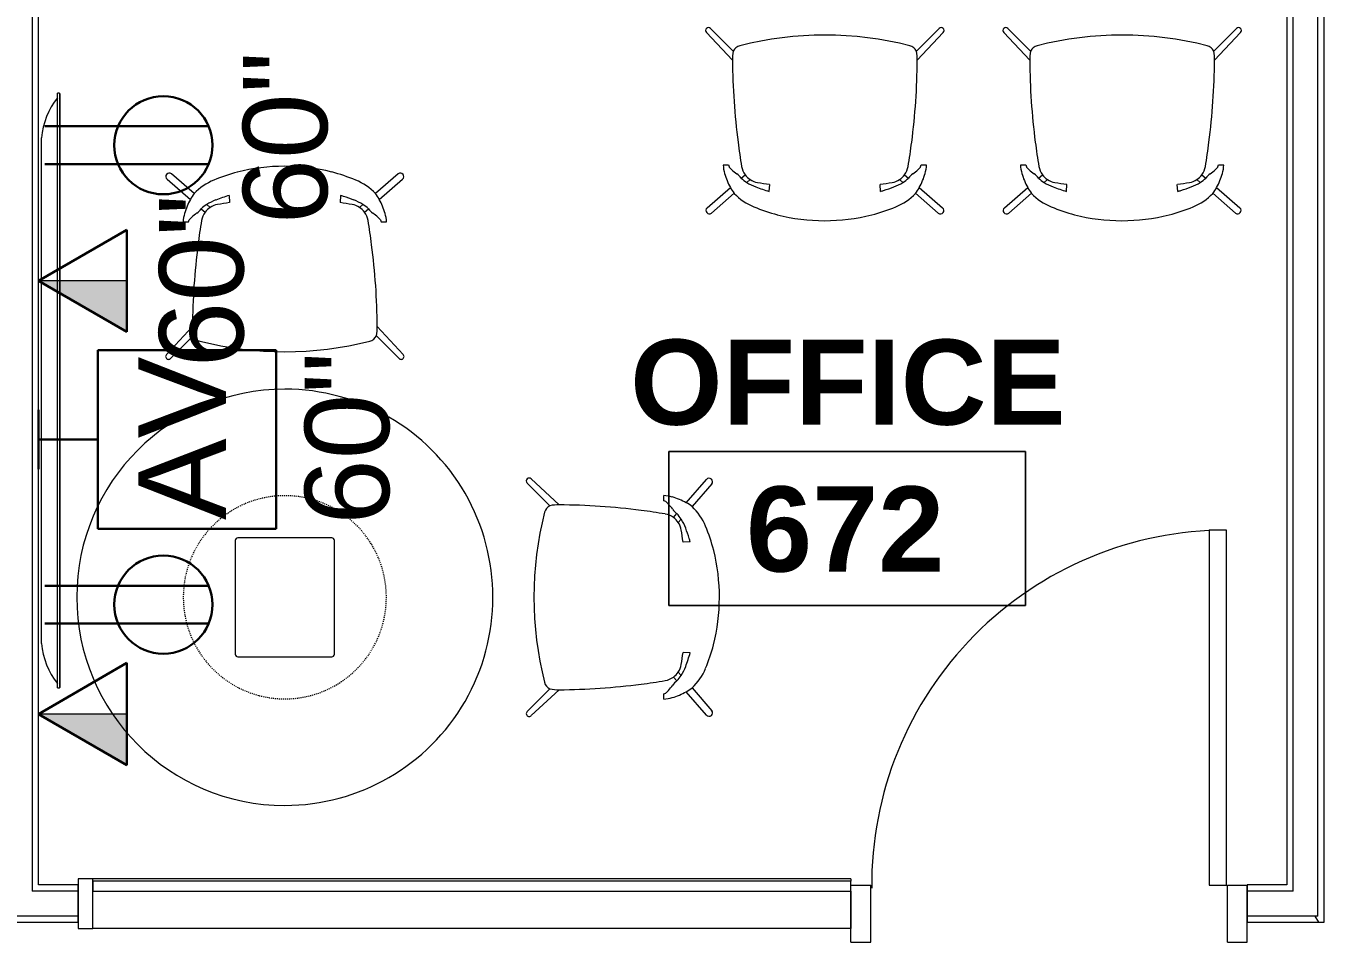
# Model space of a CAD drawing. Header units: inches. Extents: x -1180 to 2011, y -268 to 2143.
# Drawn here: x 700.6 to 831.6, y 963.1 to 1055.5 of the extents above; entities that cross this region are included whole.
import ezdxf

# ---------------------------------------------------------------- set-up
doc = ezdxf.new("R2010")
doc.units = ezdxf.units.IN
doc.header["$MEASUREMENT"] = 0
doc.linetypes.add('Steelcase Hidden Line', pattern=[0.117188, 0.078125, -0.039062])
for name, color, linetype, lineweight in [('A-ANNO-NOTE', 131, 'Continuous', 13), ('A-AREA-IDEN', 2, 'Continuous', 9), ('A-DOOR', 31, 'Continuous', 13), ('A-DOOR-FRAM', 31, 'Continuous', 20), ('A-GLAZ-CURT', 52, 'Continuous', 9), ('A-GLAZ-CWMG', 51, 'Continuous', 13), ('A-WALL', 113, 'Continuous', 13), ('A-WALL-PATT', 111, 'Continuous', 13), ('I-FURN', 30, 'Continuous', 9), ('I-WALL', 2, 'Continuous', 13), ('Q-SPCQ', 91, 'Continuous', 9)]:
    doc.layers.add(name, color=color, linetype=linetype, lineweight=lineweight)
doc.styles.add('Arial', font='arial.ttf', dxfattribs={"height": 8.851796})
doc.styles.add('Swis721 Lt BT', font='swissl.ttf', dxfattribs={"height": 8.514638})
doc.styles.add('Swis721 Lt BT_B', font='', dxfattribs={"height": 8.583975})
doc.styles.get('Swis721 Lt BT_B').set_extended_font_data('Swis721 Lt BT', bold=True)
pattern_1 = [(0, (0, 0), (30.72, 7.68), [1.267, -21.773, 1.267, -21.773, -122.88]), (0, (0, 0), (30.72, 7.68), [-46.08, 1.267, -44.813, 1.267, -21.773, -53.76]), (0, (0, 0), (30.72, 7.68), [-115.2, 1.267, -14.093, 1.267, -37.133]), (120, (11.52, 3.84), (-22.011075, 22.7643), [1.267, -21.773, 1.267, -21.773, -122.88]), (120, (11.52, 3.84), (-22.011075, 22.7643), [-46.08, 1.267, -44.813, 1.267, -21.773, -53.76]), (120, (11.52, 3.84), (-22.011075, 22.7643), [-115.2, 1.267, -14.093, 1.267, -37.133]), (240, (15.36, 19.2), (-8.708925, -30.4443), [1.267, -21.773, 1.267, -21.773, -122.88]), (240, (15.36, 19.2), (-8.708925, -30.4443), [-46.08, 1.267, -44.813, 1.267, -21.773, -53.76]), (240, (15.36, 19.2), (-8.708925, -30.4443), [-115.2, 1.267, -14.093, 1.267, -37.133])]

# ---------------------------------------------------------------- blocks, each defined once
blk = doc.blocks.new('Single Flush - OTJ_SOLIDFLUSH_ALUM-5015488-6TH FLOOR POWER _ SIGNAL')
at = {"layer": 'A-DOOR', "lineweight": 20}
for p, q in [((16.15625, 37.6875), (16.15625, 1.875)), ((17.90625, 37.6875), (16.15625, 37.6875)), ((17.90625, 1.875), (17.90625, 37.6875)), ((16.15625, 1.875), (17.90625, 1.875))]:
    blk.add_line(p, q, dxfattribs=at)
at = {"layer": 'A-DOOR', "lineweight": 9}
blk.add_arc((17.90625, 1.875), 35.8125, 90, 180.5, dxfattribs=at)
at = {"layer": 'A-DOOR-FRAM'}
for p, q in [((-20, -3.875), (-20, 1.875)), ((-20, 1.875), (-18, 1.875)), ((-18, -3.875), (-18, 1.875)), ((18.000004, -3.875), (18.000004, 1.875)), ((18.000004, 1.875), (20.000004, 1.875)), ((20.000004, -3.875), (20.000004, 1.875)), ((-20, -3.875), (-18, -3.875)), ((18.000004, -3.875), (20.000004, -3.875))]:
    blk.add_line(p, q, dxfattribs=at)
blk = doc.blocks.new('Steelcase Coalesse - Wrapp Side - Seating - Four Leg - Chair-5299867-6TH FLOOR POWER _ SIGNAL')
at = {"layer": 'I-FURN'}
for p, q in [((-9.53, 15.37), (-11.88, 17.42)), ((-11.44, 17.95), (-9.15, 15.96)), ((9.15, 15.96), (11.44, 17.95)), ((11.88, 17.42), (9.53, 15.37)), ((-5.61, 15.78), (-5.57, 15.06)), ((5.61, 15.78), (5.57, 15.06)), ((-8.05, 14.08), (-8.44, 14.42)), ((-7.88, 14.86), (-7.54, 14.57)), ((7.54, 14.57), (7.88, 14.86)), ((8.44, 14.42), (8.05, 14.08)), ((-9.73, 13.1), (-10.27, 13.1)), ((-9.66, 13.3), (-9.73, 13.1)), ((9.73, 13.1), (9.66, 13.3)), ((10.27, 13.1), (9.73, 13.1)), ((-11.94, -0.27), (-9.33, 2.54)), ((-9.24, 1.62), (-11.53, -0.68)), ((11.53, -0.68), (9.24, 1.62)), ((9.33, 2.54), (11.94, -0.27))]:
    blk.add_line(p, q, dxfattribs=at)
for centre, radius, start, end in [((0, -0.92), 19.64, 75.8603, 103.9565), ((-11.66, 17.68), 0.348, 51.3984, 229), ((-4.94, 11.96), 5.81, 112.5595, 136.4079), ((0.05, -0.05), 18.81, 104.7363, 112.5595), ((-0.05, -0.05), 18.81, 67.4404, 75.0824), ((4.94, 11.96), 5.81, 43.5921, 67.4404), ((11.66, 17.68), 0.348, 311, 128.6016), ((-7.8, 14.68), 1.86, 136.4079, 158.1796), ((-0.2, -2.58), 19.13, 106.417, 107.4359), ((0.27, -2.39), 18.93, 69.2742, 73.6235), ((4.03, 12.26), 6.32, 29.5156, 35.8969), ((-4.03, 12.26), 6.32, 150.4844, 164.4644), ((-10.51, 16.16), 2.71, 307.2391, 320.0505), ((-5.29, 10.95), 4.69, 123.4699, 132.1521), ((-6.45, 12.92), 1.98, 123.4581, 143.8091), ((-5.4, 11.11), 4.49, 110.4842, 123.4699), ((-6.45, 12.92), 1.98, 99.7176, 123.4581), ((-0.27, -2.39), 18.93, 107.4061, 110.7258), ((-0.22, -23.51), 38.93, 97.91, 99.7176), ((0.22, -23.51), 38.93, 80.2824, 82.09), ((6.45, 12.92), 1.98, 56.5419, 80.2824), ((5.4, 11.11), 4.49, 56.5301, 69.5158), ((6.45, 12.92), 1.98, 36.1909, 56.5419), ((5.29, 10.95), 4.69, 47.8479, 56.5301), ((10.51, 16.16), 2.71, 219.9495, 232.7609), ((4.03, 12.26), 6.32, 15.5356, 29.5156), ((-5.94, 12.78), 4.34, 164.3288, 175.6688), ((-7.5, 11.47), 2.83, 131.9367, 139.5974), ((-5.24, 9.11), 6.1, 126.618, 132.964), ((59.89, 1.97), 69.22, 170.6281, 172.6643), ((-6.45, 12.92), 1.98, 143.8091, 170.6281), ((6.45, 12.92), 1.98, 9.3719, 36.1909), ((6.45, 12.92), 1.98, 9.3719, 36.1909), ((-59.89, 1.97), 69.22, 7.3357, 9.3719), ((5.24, 9.11), 6.1, 47.036, 53.382), ((7.5, 11.47), 2.83, 40.4026, 48.0633), ((5.94, 12.78), 4.34, 4.3312, 15.6712), ((59.89, 1.97), 69.22, 172.6643, 179.5287), ((-59.89, 1.97), 69.22, 0.4713, 7.3357), ((-4.97, 2.5), 4.36, 179.5287, 191.6837), ((-8.33, 2.04), 1, 204.8357, 255.2463), ((8.33, 2.04), 1, 284.2529, 335.1643), ((4.97, 2.5), 4.36, 348.3163, 0.4713), ((0, 34.83), 34.83, 255.7325, 284.2529), ((-11.74, -0.48), 0.29, 135, 315), ((11.74, -0.48), 0.29, 225, 45)]:
    blk.add_arc(centre, radius, start, end, dxfattribs=at)
blk = doc.blocks.new('Steelcase Coalesse - Host - Table - Round - 42_ DIA-5585161-6TH FLOOR POWER _ SIGNAL')
at = {"layer": 'I-FURN'}
for p, q in [((-32.14, -16.93), (-32.14, -26.43)), ((-20.39, -16.68), (-31.89, -16.68)), ((-20.14, -26.43), (-20.14, -16.93)), ((-31.89, -26.68), (-20.39, -26.68))]:
    blk.add_line(p, q, dxfattribs=at)
for centre, radius, start, end in [((-26.14, -21.68), 21, 360, 180), ((-31.89, -16.93), 0.25, 90, 180), ((-20.39, -16.93), 0.25, 0, 90), ((-26.14, -21.68), 21, 180, 0), ((-31.89, -26.43), 0.25, 180, 270), ((-20.39, -26.43), 0.25, 270, 0)]:
    blk.add_arc(centre, radius, start, end, dxfattribs=at)
at = {"layer": 'I-FURN', "linetype": 'Steelcase Hidden Line'}
for start, end in [(0, 180), (180, 360)]:
    blk.add_arc((-26.14, -21.68), 10.25, start, end, dxfattribs=at)
blk = doc.blocks.new('Steelcase Coalesse - Wrapp Side - Seating - Four Leg - Chair-5298037-6TH FLOOR POWER _ SIGNAL')
at = {"layer": 'I-FURN'}
for p, q in [((-11.94, 0.27), (-9.33, -2.54)), ((-9.24, -1.62), (-11.53, 0.68)), ((11.53, 0.68), (9.24, -1.62)), ((9.33, -2.54), (11.94, 0.27)), ((-9.73, -13.1), (-10.27, -13.1)), ((-9.66, -13.3), (-9.73, -13.1)), ((-8.05, -14.08), (-8.44, -14.42)), ((8.44, -14.42), (8.05, -14.08)), ((9.73, -13.1), (9.66, -13.3)), ((10.27, -13.1), (9.73, -13.1)), ((-9.53, -15.37), (-11.88, -17.42)), ((-7.88, -14.86), (-7.54, -14.57)), ((-5.61, -15.78), (-5.57, -15.06)), ((5.61, -15.78), (5.57, -15.06)), ((7.54, -14.57), (7.88, -14.86)), ((11.88, -17.42), (9.53, -15.37)), ((-11.44, -17.95), (-9.15, -15.96)), ((9.15, -15.96), (11.44, -17.95))]:
    blk.add_line(p, q, dxfattribs=at)
for centre, radius, start, end in [((-11.74, 0.48), 0.29, 45, 225), ((0, -34.83), 34.83, 75.7471, 104.2675), ((11.74, 0.48), 0.29, 315, 135), ((-8.33, -2.04), 1, 104.7537, 155.1643), ((8.33, -2.04), 1, 24.8357, 75.7471), ((-4.97, -2.5), 4.36, 168.3163, 180.4713), ((59.89, -1.97), 69.22, 180.4713, 187.3357), ((-59.89, -1.97), 69.22, 352.6643, 359.5287), ((4.97, -2.5), 4.36, 359.5287, 11.6837), ((59.89, -1.97), 69.22, 187.3357, 189.3719), ((-59.89, -1.97), 69.22, 350.6281, 352.6643), ((-5.94, -12.78), 4.34, 184.3312, 195.6712), ((-4.03, -12.26), 6.32, 195.5356, 209.5156), ((-7.5, -11.47), 2.83, 220.4026, 228.0633), ((-5.24, -9.11), 6.1, 227.036, 233.382), ((-10.51, -16.16), 2.71, 39.9495, 52.7609), ((-6.45, -12.92), 1.98, 189.3719, 216.1909), ((-6.45, -12.92), 1.98, 216.1909, 236.5419), ((6.45, -12.92), 1.98, 303.4581, 323.8091), ((6.45, -12.92), 1.98, 323.8091, 350.6281), ((6.45, -12.92), 1.98, 323.8091, 350.6281), ((10.51, -16.16), 2.71, 127.2391, 140.0505), ((5.24, -9.11), 6.1, 306.618, 312.964), ((7.5, -11.47), 2.83, 311.9367, 319.5974), ((4.03, -12.26), 6.32, 330.4844, 344.4644), ((5.94, -12.78), 4.34, 344.3288, 355.6688), ((-7.8, -14.68), 1.86, 201.8204, 223.5921), ((-5.29, -10.95), 4.69, 227.8479, 236.5301), ((-5.4, -11.11), 4.49, 236.5301, 249.5158), ((-6.45, -12.92), 1.98, 236.5419, 260.2824), ((-0.27, 2.39), 18.93, 249.2742, 252.5939), ((-0.22, 23.51), 38.93, 260.2824, 262.09), ((-0.2, 2.58), 19.13, 252.5641, 253.583), ((0.22, 23.51), 38.93, 277.91, 279.7176), ((0.27, 2.39), 18.93, 286.3765, 290.7258), ((6.45, -12.92), 1.98, 279.7176, 303.4581), ((5.4, -11.11), 4.49, 290.4842, 303.4699), ((5.29, -10.95), 4.69, 303.4699, 312.1521), ((4.03, -12.26), 6.32, 324.1031, 330.4844), ((-4.94, -11.96), 5.81, 223.5921, 247.4405), ((4.94, -11.96), 5.81, 292.5596, 316.4079), ((-11.66, -17.68), 0.348, 131, 308.6016), ((0.05, 0.05), 18.81, 247.4405, 255.2637), ((0, 0.92), 19.64, 256.0435, 284.1397), ((-0.05, 0.05), 18.81, 284.9176, 292.5596), ((11.66, -17.68), 0.348, 231.3984, 49)]:
    blk.add_arc(centre, radius, start, end, dxfattribs=at)
blk = doc.blocks.new('System Panel - Glazed-5839614-6TH FLOOR POWER _ SIGNAL')
at = {"layer": 'A-GLAZ-CURT', "lineweight": 13}
for p, q in [((38.25, 1.75), (-38.25, 1.75)), ((-38.25, 1.75), (-38.25, 0.75)), ((38.25, 0.75), (38.25, 1.75)), ((-38.25, 0.75), (38.25, 0.75))]:
    blk.add_line(p, q, dxfattribs=at)
blk = doc.blocks.new('Rectangular Mullion - 1_5_ x 2_5_ rectangular-5839609-6TH FLOOR POWER _ SIGNAL')
at = {"layer": 'A-GLAZ-CWMG', "lineweight": 9}
for p, q in [((783.9, 969.47), (707.4, 969.47)), ((783.9, 969.47), (783.9, 969.22)), ((783.9, 968.22), (783.9, 964.47)), ((783.9, 964.47), (707.4, 964.47))]:
    blk.add_line(p, q, dxfattribs=at)
blk = doc.blocks.new('Rectangular Mullion - 1_5_ x 2_5_ rectangular-5820596-6TH FLOOR POWER _ SIGNAL')
at = {"layer": 'A-GLAZ-CWMG', "lineweight": 20}
for p, q in [((0, 3), (-1.5, 3)), ((-1.5, 3), (-1.5, -2)), ((0, -2), (0, 3)), ((-1.5, -2), (0, -2))]:
    blk.add_line(p, q, dxfattribs=at)
blk = doc.blocks.new('A-Flat_Screen_TV - OLED 65B6P 65_-4747238-6TH FLOOR POWER _ SIGNAL')
at = {"layer": 'Q-SPCQ'}
for p, q in [((-25.5, 1.81), (25.5, 1.81)), ((-30, 0.19), (30, 0.19)), ((-30, 0.19), (-30, 0)), ((30, 0), (-30, 0)), ((-29.94, 0), (-29.94, -0.06)), ((29.94, -0.06), (29.94, 0)), ((30, 0), (30, 0.19)), ((29.94, -0.06), (-29.94, -0.06))]:
    blk.add_line(p, q, dxfattribs=at)
for centre, start, end in [((-24.9, -5.58), 94.6372, 128.9656), ((24.9, -5.58), 51.0344, 85.3628)]:
    blk.add_arc(centre, 7.41, start, end, dxfattribs=at)
blk = doc.blocks.new('Room Tag - Room Name and Number-3379422-6TH FLOOR POWER _ SIGNAL')
at = {"layer": 'A-AREA-IDEN'}
for p, q in [((-0.1881, -0.1636), (-0.1881, -0.0018)), ((-0.1881, -0.0018), (0.1869, -0.0018)), ((0.1869, -0.0018), (-0.1881, -0.0018)), ((-0.1881, -0.0018), (-0.1881, -0.1636)), ((0.1869, -0.0018), (0.1869, -0.1636)), ((0.1869, -0.1636), (0.1869, -0.0018)), ((0.1869, -0.1636), (-0.1881, -0.1636)), ((-0.1881, -0.1636), (0.1869, -0.1636))]:
    blk.add_line(p, q, dxfattribs=at)

msp = doc.modelspace()

# ---------------------------------------------------------------- hatches: boundary and pattern name
at = {"layer": 'A-ANNO-NOTE', "lineweight": 9}
for points in [[(710.83, 1024.65), (710.83, 1029.81), (701.9, 1029.81), (706.5, 1027.15)], [(710.83, 980.94), (710.83, 986.1), (701.9, 986.1), (706.5, 983.44)]]:
    msp.add_hatch(color=256, dxfattribs=at).paths.add_polyline_path(points, flags=0)
at = {"layer": 'A-WALL-PATT', "lineweight": 9}
h = msp.add_hatch(dxfattribs=at)
h.set_pattern_fill('FP_1', color=256, style=0, pattern_type=2)
h.set_pattern_definition(pattern_1)
h.paths.add_polyline_path([(831.02, 965.72), (831.65, 965.72), (831.65, 1170.23), (831.02, 1170.23), (831.02, 968.22)], flags=0)
h = msp.add_hatch(dxfattribs=at)
h.set_pattern_fill('FP_1', color=256, style=0, pattern_type=2)
h.set_pattern_definition(pattern_1)
h.paths.add_polyline_path([(828.52, 968.85), (828.49, 1167.11), (827.9, 1167.11), (827.9, 968.85)], flags=0)
h = msp.add_hatch(dxfattribs=at)
h.set_pattern_fill('FP_1', color=256, style=0, pattern_type=2)
h.set_pattern_definition(pattern_1)
h.paths.add_polyline_path([(823.9, 965.1), (831.65, 965.1), (831.65, 965.72), (823.9, 965.72)], flags=0)
h.paths.add_polyline_path([(674.05, 965.1), (705.9, 965.1), (705.9, 965.72), (671.94, 965.72), (671.94, 965.1)], flags=0)

# ---------------------------------------------------------------- linework, layer by layer
at = {"layer": 'A-ANNO-NOTE', "lineweight": 30}
for p, q in [((702.55, 1045.4), (719.08, 1045.4)), ((702.55, 1041.57), (719.08, 1041.57)), ((701.9, 1029.81), (710.83, 1034.97)), ((710.83, 1034.97), (710.83, 1024.65)), ((701.9, 1029.81), (710.83, 1024.65)), ((707.9, 1022.8), (707.9, 1004.8)), ((725.9, 1022.8), (707.9, 1022.8)), ((725.9, 1004.8), (725.9, 1022.8)), ((701.9, 1010.8), (701.9, 1016.8)), ((701.9, 1013.8), (707.9, 1013.8)), ((707.9, 1004.8), (725.9, 1004.8)), ((702.55, 999.05), (719.08, 999.05)), ((702.55, 995.22), (719.08, 995.22)), ((701.9, 986.1), (710.83, 991.25)), ((710.83, 991.25), (710.83, 980.94)), ((701.9, 986.1), (710.83, 980.94))]:
    msp.add_line(p, q, dxfattribs=at)
at = {"layer": 'A-ANNO-NOTE', "lineweight": 9}
for p, q in [((701.9, 1029.81), (710.83, 1024.65)), ((710.83, 1029.81), (701.9, 1029.81)), ((710.83, 1024.65), (710.83, 1029.81)), ((701.9, 986.1), (710.83, 980.94)), ((710.83, 986.1), (701.9, 986.1)), ((710.83, 980.94), (710.83, 986.1))]:
    msp.add_line(p, q, dxfattribs=at)
at = {"layer": 'A-ANNO-NOTE', "lineweight": 30}
for centre in [(714.51, 1043.49), (714.51, 997.14)]:
    msp.add_circle(centre, 4.95, dxfattribs=at)
at = {"layer": 'A-WALL'}
for p, q in [((831.02, 965.72), (831.02, 1169.61)), ((701.27, 1167.11), (701.27, 968.22)), ((828.52, 968.22), (828.52, 1167.11)), ((705.9, 968.22), (701.27, 968.22)), ((828.52, 968.22), (823.9, 968.22)), ((705.9, 965.72), (671.94, 965.72)), ((831.02, 965.72), (823.9, 965.72))]:
    msp.add_line(p, q, dxfattribs=at)
at = {"layer": 'I-WALL'}
for p, q in [((831.65, 965.1), (831.65, 1170.23)), ((701.9, 968.85), (701.9, 1166.48)), ((827.9, 1166.48), (827.9, 968.85)), ((705.9, 968.85), (701.9, 968.85)), ((705.9, 965.1), (705.9, 968.85)), ((827.9, 968.85), (823.9, 968.85)), ((823.9, 968.85), (823.9, 965.1)), ((671.94, 965.1), (705.9, 965.1)), ((823.9, 965.1), (831.65, 965.1))]:
    msp.add_line(p, q, dxfattribs=at)

# ---------------------------------------------------------------- block references
at = {"layer": 'A-AREA-IDEN', "xscale": 95.99999999999994, "yscale": 95.99999999999994, "zscale": 95.99999999999994}
msp.add_blockref('Room Tag - Room Name and Number-3379422-6TH FLOOR POWER _ SIGNAL', (783.59, 1012.75), dxfattribs=at)
at = {"layer": 'A-DOOR'}
msp.add_blockref('Single Flush - OTJ_SOLIDFLUSH_ALUM-5015488-6TH FLOOR POWER _ SIGNAL', (803.9, 966.97), dxfattribs=at)
at = {"layer": 'A-GLAZ-CURT'}
msp.add_blockref('System Panel - Glazed-5839614-6TH FLOOR POWER _ SIGNAL', (745.65, 967.47), dxfattribs=at)
at = {"layer": 'A-GLAZ-CWMG', "lineweight": 9, "rotation": 180}
msp.add_blockref('Rectangular Mullion - 1_5_ x 2_5_ rectangular-5820596-6TH FLOOR POWER _ SIGNAL', (705.9, 967.47), dxfattribs=at)
at = {"layer": 'A-GLAZ-CWMG', "lineweight": 9}
msp.add_blockref('Rectangular Mullion - 1_5_ x 2_5_ rectangular-5839609-6TH FLOOR POWER _ SIGNAL', (0, 0), dxfattribs=at)
at = {"layer": 'I-FURN'}
for name, p, rotation in [('Steelcase Coalesse - Wrapp Side - Seating - Four Leg - Chair-5299867-6TH FLOOR POWER _ SIGNAL', (781.27, 1054.6), 180), ('Steelcase Coalesse - Wrapp Side - Seating - Four Leg - Chair-5299867-6TH FLOOR POWER _ SIGNAL', (811.27, 1054.6), 180), ('Steelcase Coalesse - Wrapp Side - Seating - Four Leg - Chair-5298037-6TH FLOOR POWER _ SIGNAL', (726.77, 1022.65), 180), ('Steelcase Coalesse - Host - Table - Round - 42_ DIA-5585161-6TH FLOOR POWER _ SIGNAL', (748.45, 971.74), 270.0000000000002), ('Steelcase Coalesse - Wrapp Side - Seating - Four Leg - Chair-5299867-6TH FLOOR POWER _ SIGNAL', (751.91, 997.88), 270.0000000000002)]:
    msp.add_blockref(name, p, dxfattribs=dict(at, rotation=rotation))
at = {"layer": 'Q-SPCQ', "rotation": 89.99999999999991}
msp.add_blockref('A-Flat_Screen_TV - OLED 65B6P 65_-4747238-6TH FLOOR POWER _ SIGNAL', (704.02, 1018.73), dxfattribs=at)

# ---------------------------------------------------------------- texts
at = {"layer": 'A-ANNO-NOTE', "lineweight": 9, "attachment_point": 2, "rotation": 90}
for s, insert, char_height, width, line_spacing_factor, style in [('60"', (722.54, 1044.22), 8.515, 18.9, 1.00667, 'Swis721 Lt BT'), ('60"', (714.08, 1029.81), 8.515, 18.9, 1.00667, 'Swis721 Lt BT'), ('AV', (711.99, 1013.92), 8.852, 19.656, 0.938532, 'Arial'), ('60"', (728.78, 1013.92), 8.515, 18.9, 1.00667, 'Swis721 Lt BT')]:
    msp.add_mtext(s, dxfattribs=dict(at, insert=insert, char_height=char_height, width=width, line_spacing_factor=line_spacing_factor, style=style))
at = {"layer": 'A-AREA-IDEN', "char_height": 8.584, "attachment_point": 2, "line_spacing_factor": 0.998538, "style": 'Swis721 Lt BT_B'}
for s, insert, width in [('OFFICE', (783.6, 1023.88), 49.572), ('672', (783.32, 1009.06), 23.004)]:
    msp.add_mtext(s, dxfattribs=dict(at, insert=insert, width=width))

doc.saveas('drawing.dxf')
